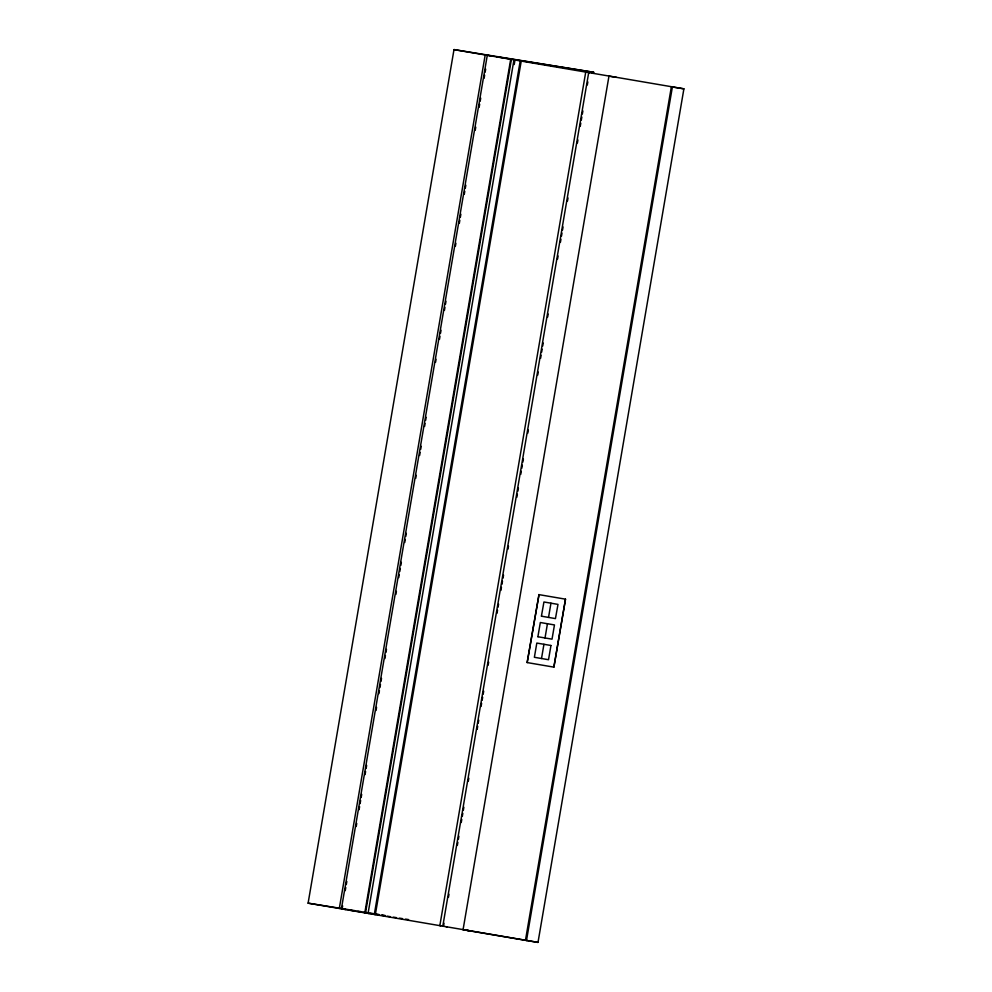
<?xml version="1.0" encoding="UTF-8"?>
<svg xmlns="http://www.w3.org/2000/svg" width="992" height="992" viewBox="0 0 992 992"><rect width="100%" height="100%" fill="white"/><g stroke="black" fill="none" stroke-linecap="round" stroke-linejoin="round"><path stroke-width="1.49" d="M345.923 909.577L308.103 903.166L454.001 49.6L593.96 72.342L496.719 56.78M339.301 908.511L485.2 54.944L491.821 56.011M342.116 908.957L342.637 905.907M345.241 890.63L345.774 887.58M346.295 884.529L346.816 881.479M356.215 826.497L356.736 823.447M359.079 809.708L359.6 806.657M360.121 803.594L360.642 800.544M361.162 797.494L361.696 794.431M365.081 774.591L365.602 771.528M366.122 768.478L366.643 765.427M376.042 710.458L376.563 707.395M378.919 693.656L379.44 690.606M379.961 687.555L380.482 684.492M381.002 681.442L381.523 678.392M384.921 658.539L385.442 655.489M385.962 652.426L386.483 649.376M395.882 594.406L396.403 591.356M398.747 577.604L399.28 574.554M399.801 571.504L400.322 568.453M400.842 565.39L401.363 562.34M404.761 542.488L405.282 539.437M405.802 536.387L406.323 533.324M415.722 478.355L416.243 475.304M419.628 455.452L420.149 452.402M420.682 449.351L421.203 446.288M424.588 426.436L425.109 423.386M425.642 420.335L426.163 417.285M435.55 362.303L436.071 359.253M439.468 339.4L439.989 336.35M440.51 333.3L441.031 330.249M444.428 310.397L444.949 307.334M445.47 304.284L445.991 301.233M455.39 246.264L455.911 243.201M459.308 223.361L459.829 220.298M460.35 217.248L460.871 214.198M464.268 194.345L464.789 191.295M465.31 188.232L465.831 185.182M475.23 130.212L475.751 127.162M479.148 107.31L479.669 104.259M480.19 101.196L480.711 98.146M484.096 78.294L484.629 75.243M485.15 72.193L485.671 69.13M514.216 64.554L514.997 59.966L513.968 59.805L368.069 913.372L369.098 913.533M444.019 923.267L443.498 926.317L442.792 926.206L588.69 72.639L589.409 72.751M448.458 897.301L448.979 894.251M457.337 845.395L457.858 842.332M458.378 839.282L458.899 836.231M461.255 822.48L461.776 819.429M462.297 816.379L462.818 813.328M463.338 810.266L463.859 807.215M468.298 781.262L468.819 778.199M477.177 729.343L477.698 726.293M478.218 723.23L478.739 720.18M481.083 706.44L481.616 703.378M482.137 700.327L482.658 697.277M483.178 694.226L483.699 691.164M488.138 665.21L488.659 662.16M497.004 613.292L497.538 610.241M498.058 607.191L498.579 604.128M500.923 590.389L501.444 587.338M501.964 584.276L502.485 581.225M503.018 578.175L503.539 575.124M507.966 549.159L508.499 546.108M516.844 497.24L517.365 494.19M517.886 491.139L518.407 488.089M520.763 474.337L521.284 471.287M521.804 468.236L522.325 465.174M522.846 462.123L523.367 459.073M527.806 433.107L528.327 430.057M537.726 375.088L538.247 372.037M540.603 358.298L541.124 355.235M541.644 352.185L542.165 349.134M542.686 346.072L543.207 343.021M547.646 317.068L548.167 314.005M557.566 259.036L558.087 255.986M560.43 242.246L560.951 239.196M561.472 236.133L562.005 233.083M562.526 230.032L563.047 226.97M567.486 201.016L568.007 197.966M577.394 142.997L577.927 139.934M580.27 126.195L580.791 123.144M581.312 120.094L581.833 117.031M582.354 113.981L582.887 110.93M587.314 84.965L587.834 81.914M537.999 942.4L341.397 908.846L487.295 55.279L683.897 88.834L537.999 942.4L463.066 929.715L608.964 76.148L616.392 77.326M527.161 662.569L538.991 594.63L527.161 662.569L553.883 667.132L565.502 599.168L538.78 594.592M537.9 636.74L540.33 622.517L554.466 624.935L552.036 639.158L537.999 636.765M541.409 616.193L543.938 601.983L557.988 604.388L555.446 618.599L541.508 616.206M543.938 644.279L541.508 658.514M545.017 637.968L547.448 623.732M550.957 645.482L548.526 659.717L534.378 657.287L536.821 643.064L550.858 645.47M525.45 940.391L671.361 86.825L683.897 88.834M526.479 940.552L672.378 86.986M586.743 72.255L585.726 72.094L439.828 925.66L440.845 925.821M591.964 73.16L592.993 73.321M565.502 599.168L553.883 667.132M550.957 603.186L548.526 617.408M308.103 903.166L354.925 910.656M357.951 911.14L360.976 911.623M363.99 912.107L367.015 912.59M370.041 913.074L373.054 913.558M376.08 914.041L379.105 914.525M382.118 915.008L385.144 915.492M350.821 910.346L372.087 913.756M375.125 914.24L378.163 914.723M381.201 915.207L384.239 915.703M387.277 916.186L390.327 916.67M393.365 917.154L396.403 917.637M399.441 918.133L402.479 918.617M405.517 919.1L408.555 919.584M446.065 926.726L447.082 926.888M465.856 930.149L468.212 930.521M463.066 929.715L470.481 930.893M454.001 49.6L485.2 54.944M510.694 59.284L364.796 912.851L365.515 912.962L511.413 59.396L510.694 59.284M520.217 60.872L374.306 914.438L375.336 914.612L521.234 61.045L520.217 60.872"/></g></svg>
